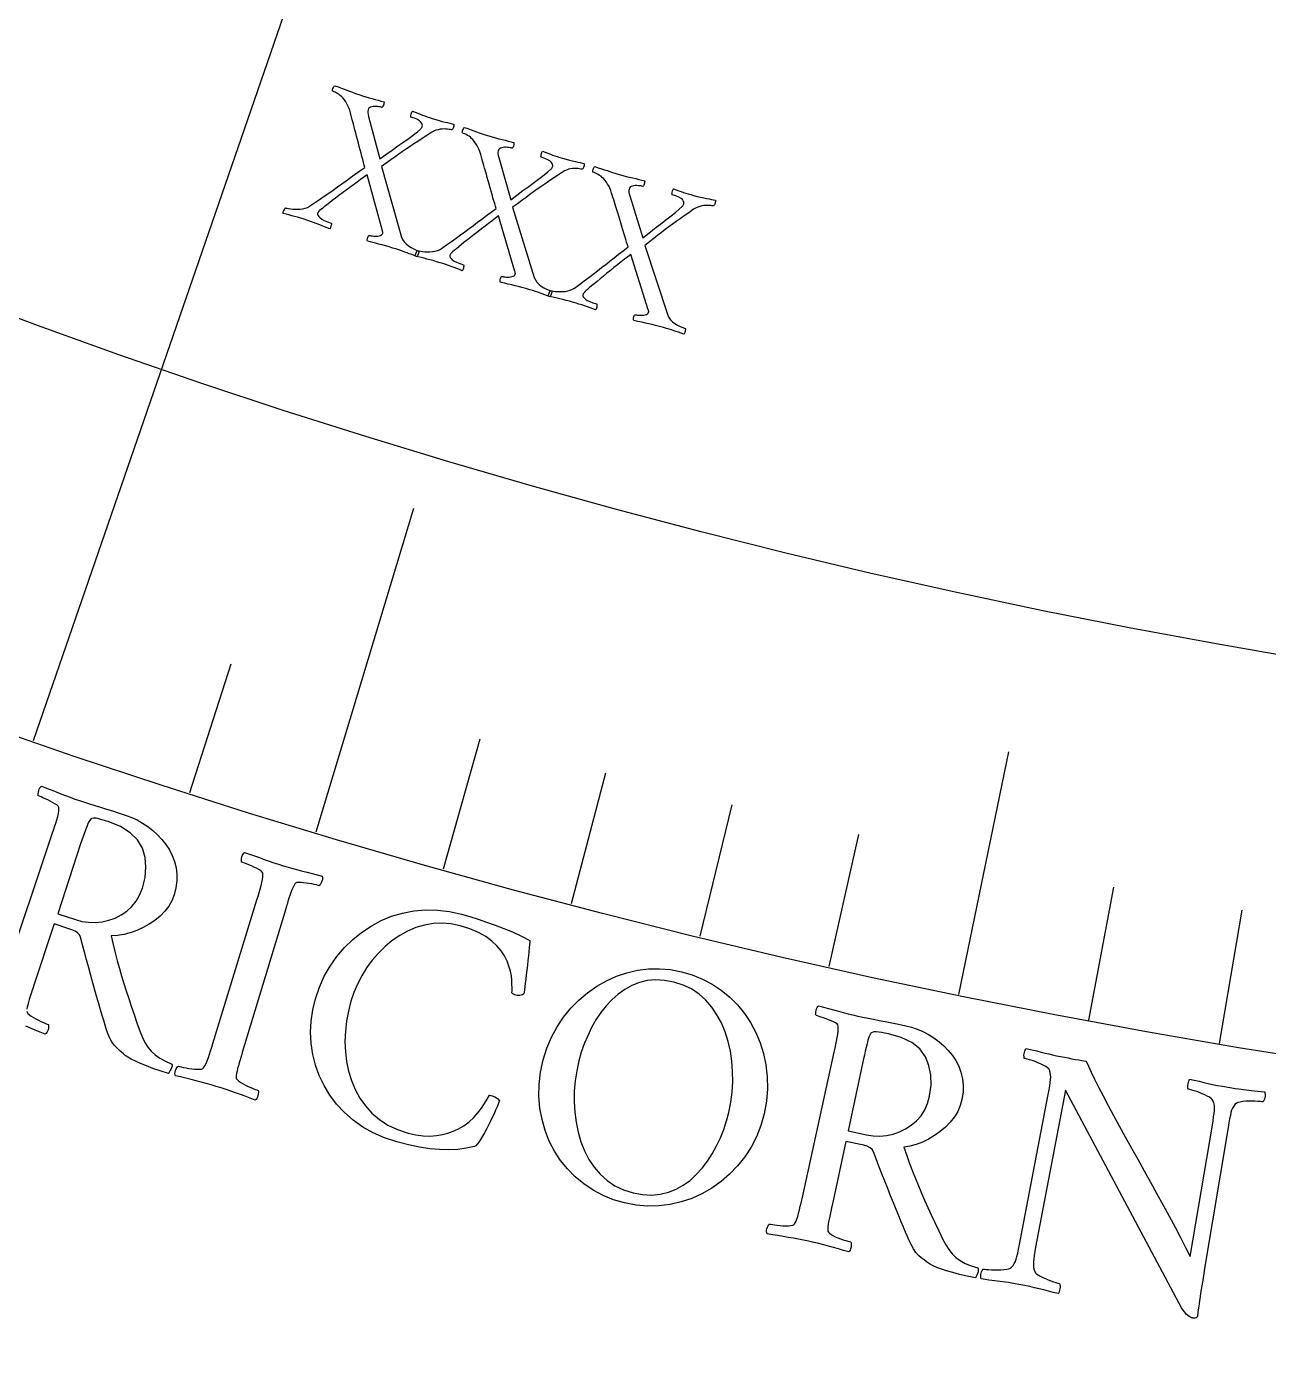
# Model space of a CAD drawing. Header units: millimetres. Extents: x -93 to 93, y -93 to 104.
# Drawn here: x -24.05 to -11.82, y -75.75 to -62.48 of the extents above; entities that cross this region are included whole.
import ezdxf

# ---------------------------------------------------------------- set-up
doc = ezdxf.new("R2010")
doc.units = ezdxf.units.MM
for name, color, linetype in [('CUT_OUTER', 1, 'Continuous'), ('ENGRAVE', 7, 'Continuous'), ('ENGRAVE_FINE', 8, 'Continuous'), ('TEXT', 5, 'Continuous')]:
    doc.layers.add(name, color=color, linetype=linetype)

msp = doc.modelspace()

# ---------------------------------------------------------------- linework, layer by layer
at = {"layer": 'CUT_OUTER'}
msp.add_arc((-0.0002, -0.0002), 92.4998, 179.658282, 0.243527, dxfattribs=at)
at = {"layer": 'ENGRAVE'}
for points in [[(-23.9874, -69.5152), (-20.3667, -59.0224)], [(-21.1998, -70.4154), (-20.2398, -67.2268)], [(-14.8669, -72.019), (-14.3732, -69.6274)]]:
    msp.add_lwpolyline(points, dxfattribs=at)
for radius in [90.65, 90.65, 88.2219, 83.7125, 83.7125, 80.1513, 73.5375, 73.5375, 69.6525]:
    msp.add_circle((0, 0), radius, dxfattribs=at)
at = {"layer": 'ENGRAVE_FINE'}
for points in [[(-22.4473, -70.0277), (-22.0408, -68.7593)], [(-19.9454, -70.781), (-19.5841, -69.4989)], [(-18.6845, -71.1242), (-18.3461, -69.8359)], [(-17.4175, -71.445), (-17.102, -70.1509)], [(-16.1449, -71.7433), (-15.8524, -70.4438)], [(-13.5842, -72.2719), (-13.3381, -70.9629)], [(-12.297, -72.5021), (-12.0743, -71.1888)]]:
    msp.add_lwpolyline(points, dxfattribs=at)
at = {"layer": 'TEXT'}
for points in [[(-20.7797, -63.149), (-20.7451, -63.1602), (-20.7119, -63.1705), (-20.6801, -63.1799), (-20.6496, -63.1884), (-20.6199, -63.1965), (-20.5904, -63.2047), (-20.5613, -63.2129), (-20.5324, -63.2211), (-20.5323, -63.2266), (-20.5334, -63.234), (-20.5355, -63.2431), (-20.5388, -63.2541), (-20.5427, -63.2644), (-20.5466, -63.2714), (-20.5505, -63.2751), (-20.5544, -63.2754), (-20.5622, -63.2732), (-20.572, -63.2711), (-20.5836, -63.269), (-20.5972, -63.267), (-20.6116, -63.2656), (-20.6259, -63.2653), (-20.64, -63.2662), (-20.654, -63.2683), (-20.6666, -63.2722), (-20.6769, -63.2786), (-20.6847, -63.2877), (-20.6901, -63.2993), (-20.6925, -63.3116), (-20.6925, -63.3265), (-20.6902, -63.3442), (-20.6854, -63.3646), (-20.5751, -63.7825), (-20.5135, -63.7385), (-20.4535, -63.696), (-20.3952, -63.6548), (-20.3384, -63.615), (-20.2861, -63.5778), (-20.2411, -63.5446), (-20.2034, -63.5154), (-20.1729, -63.4902), (-20.1687, -63.486), (-20.1651, -63.4817), (-20.1621, -63.4772), (-20.1597, -63.4724), (-20.1578, -63.4681), (-20.1564, -63.4647), (-20.1554, -63.4623), (-20.1549, -63.4608), (-20.1541, -63.4531), (-20.1561, -63.444), (-20.1608, -63.4334), (-20.1684, -63.4215), (-20.1812, -63.4087), (-20.2019, -63.396), (-20.2304, -63.3832), (-20.2667, -63.3704), (-20.2686, -63.3672), (-20.2691, -63.3617), (-20.2681, -63.3537), (-20.2656, -63.3433), (-20.2624, -63.3326), (-20.2591, -63.3237), (-20.2557, -63.3167), (-20.2522, -63.3114), (-20.2252, -63.3222), (-20.1997, -63.3323), (-20.1758, -63.3418), (-20.1534, -63.3506), (-20.1312, -63.3591), (-20.1077, -63.3676), (-20.0831, -63.376), (-20.0572, -63.3844), (-20.0213, -63.3955), (-19.9881, -63.4051), (-19.9578, -63.4133), (-19.9302, -63.4201), (-19.9052, -63.4259), (-19.8825, -63.4312), (-19.862, -63.4361), (-19.8439, -63.4406), (-19.8436, -63.4459), (-19.8441, -63.4525), (-19.8455, -63.4606), (-19.8477, -63.47), (-19.8508, -63.4793), (-19.8549, -63.4869), (-19.8599, -63.4929), (-19.8659, -63.4972), (-19.8713, -63.4958), (-19.8798, -63.4942), (-19.8913, -63.4923), (-19.9058, -63.4901), (-19.9224, -63.4885), (-19.9403, -63.4881), (-19.9593, -63.4889), (-19.9796, -63.491), (-20.0003, -63.495), (-20.0209, -63.5013), (-20.0413, -63.51), (-20.0615, -63.5211), (-20.1104, -63.5532), (-20.1561, -63.5831), (-20.1985, -63.6108), (-20.2377, -63.6361), (-20.2751, -63.6605), (-20.3123, -63.6853), (-20.3492, -63.7103), (-20.3858, -63.7358), (-20.4239, -63.7626), (-20.4653, -63.792), (-20.51, -63.8239), (-20.558, -63.8582), (-20.3588, -64.553), (-20.3491, -64.5774), (-20.3346, -64.6001), (-20.3154, -64.6209), (-20.2916, -64.6399), (-20.2656, -64.6566), (-20.2402, -64.6707), (-20.2154, -64.6822), (-20.191, -64.691), (-20.19, -64.6967), (-20.1904, -64.7038), (-20.1921, -64.7124), (-20.1954, -64.7225), (-20.199, -64.7322), (-20.2021, -64.7396), (-20.2045, -64.7447), (-20.2065, -64.7475), (-20.2339, -64.7368), (-20.2594, -64.7268), (-20.283, -64.7176), (-20.3045, -64.7091), (-20.3263, -64.7009), (-20.3504, -64.6923), (-20.3769, -64.6833), (-20.4058, -64.674), (-20.4456, -64.6616), (-20.4829, -64.6504), (-20.5176, -64.6404), (-20.5499, -64.6316), (-20.5822, -64.6231), (-20.6172, -64.6137), (-20.6549, -64.6037), (-20.6952, -64.5929), (-20.6971, -64.5868), (-20.6974, -64.5791), (-20.696, -64.5696), (-20.693, -64.5585), (-20.6892, -64.5483), (-20.6853, -64.5413), (-20.6814, -64.5376), (-20.6774, -64.5372), (-20.6703, -64.5391), (-20.6612, -64.5408), (-20.6499, -64.5423), (-20.6365, -64.5437), (-20.6221, -64.5446), (-20.6078, -64.5444), (-20.5936, -64.5433), (-20.5795, -64.5411), (-20.5668, -64.5377), (-20.557, -64.5327), (-20.5499, -64.5261), (-20.5457, -64.5179), (-20.5452, -64.5157), (-20.5449, -64.5129), (-20.5449, -64.5097), (-20.5452, -64.506), (-20.5457, -64.5022), (-20.5464, -64.4988), (-20.5474, -64.4956), (-20.5487, -64.4928), (-20.6982, -63.9403), (-20.73, -63.9627), (-20.7632, -63.9864), (-20.7978, -64.0115), (-20.8339, -64.0378), (-20.8704, -64.0647), (-20.9065, -64.0914), (-20.9421, -64.1177), (-20.9772, -64.1438), (-21.0109, -64.169), (-21.0422, -64.1928), (-21.0711, -64.2152), (-21.0977, -64.2362), (-21.1211, -64.2549), (-21.1404, -64.2705), (-21.1557, -64.2831), (-21.167, -64.2926), (-21.1688, -64.2944), (-21.1711, -64.2967), (-21.1738, -64.2994), (-21.1769, -64.3025), (-21.18, -64.306), (-21.1827, -64.3099), (-21.1849, -64.3143), (-21.1868, -64.319), (-21.1875, -64.3285), (-21.1839, -64.3389), (-21.176, -64.3504), (-21.1636, -64.3629), (-21.1458, -64.376), (-21.1214, -64.3891), (-21.0904, -64.4024), (-21.0528, -64.4157), (-21.0517, -64.4214), (-21.0518, -64.4287), (-21.0531, -64.4375), (-21.0556, -64.4478), (-21.0586, -64.4577), (-21.0615, -64.4651), (-21.0643, -64.4701), (-21.067, -64.4726), (-21.0935, -64.4618), (-21.1202, -64.4511), (-21.1472, -64.4404), (-21.1745, -64.4297), (-21.2019, -64.4192), (-21.2292, -64.4092), (-21.2563, -64.3997), (-21.2833, -64.3905), (-21.3199, -64.3787), (-21.3538, -64.368), (-21.3852, -64.3586), (-21.4139, -64.3505), (-21.4416, -64.343), (-21.4698, -64.3355), (-21.4985, -64.3279), (-21.5278, -64.3202), (-21.5275, -64.3141), (-21.5258, -64.3069), (-21.5228, -64.2986), (-21.5185, -64.2892), (-21.514, -64.2803), (-21.5102, -64.2735), (-21.5073, -64.2688), (-21.5052, -64.2661), (-21.4991, -64.2677), (-21.4885, -64.2698), (-21.4735, -64.2724), (-21.4542, -64.2755), (-21.432, -64.2782), (-21.4085, -64.2797), (-21.3839, -64.2799), (-21.358, -64.2789), (-21.3325, -64.2759), (-21.3089, -64.2701), (-21.2874, -64.2616), (-21.2679, -64.2504), (-21.2165, -64.2157), (-21.1676, -64.1824), (-21.1212, -64.1504), (-21.0771, -64.1198), (-21.0343, -64.0898), (-20.9917, -64.0597), (-20.9491, -64.0293), (-20.9067, -63.9987), (-20.8634, -63.9675), (-20.8182, -63.935), (-20.7712, -63.9014), (-20.7224, -63.8665), (-20.7279, -63.8438), (-20.7344, -63.8184), (-20.7417, -63.7905), (-20.75, -63.7598), (-20.7587, -63.7275), (-20.7675, -63.6945), (-20.7763, -63.6609), (-20.7851, -63.6265), (-20.7938, -63.5923), (-20.8024, -63.5593), (-20.8107, -63.5274), (-20.8189, -63.4967), (-20.8266, -63.4679), (-20.8336, -63.4419), (-20.8398, -63.4185), (-20.8453, -63.3979), (-20.8497, -63.3811), (-20.8529, -63.369), (-20.8548, -63.3618), (-20.8554, -63.3594), (-20.8629, -63.3299), (-20.8709, -63.3032), (-20.8794, -63.2793), (-20.8884, -63.2584), (-20.8985, -63.2389), (-20.9102, -63.2198), (-20.9234, -63.201), (-20.9383, -63.1825), (-20.949, -63.1707), (-20.9609, -63.1598), (-20.974, -63.1498), (-20.9884, -63.1405), (-21.0026, -63.1324), (-21.0153, -63.1258), (-21.0264, -63.1206), (-21.036, -63.117), (-21.0389, -63.1143), (-21.0399, -63.1091), (-21.0388, -63.1012), (-21.0359, -63.0906), (-21.0317, -63.0799), (-21.0273, -63.0714), (-21.0225, -63.0653), (-21.0175, -63.0615), (-20.9839, -63.0738), (-20.953, -63.0854), (-20.9247, -63.0963), (-20.899, -63.1064), (-20.8732, -63.1163), (-20.8447, -63.1268), (-20.8135, -63.1377), (-20.7797, -63.149)], [(-19.5002, -63.5558), (-19.4654, -63.5662), (-19.432, -63.5758), (-19.4, -63.5846), (-19.3693, -63.5925), (-19.3395, -63.6), (-19.3099, -63.6076), (-19.2806, -63.6152), (-19.2516, -63.6228), (-19.2513, -63.6283), (-19.2522, -63.6357), (-19.2542, -63.6449), (-19.2573, -63.656), (-19.261, -63.6664), (-19.2647, -63.6734), (-19.2685, -63.6772), (-19.2724, -63.6776), (-19.2803, -63.6756), (-19.2901, -63.6736), (-19.3018, -63.6718), (-19.3154, -63.6701), (-19.3298, -63.6689), (-19.3441, -63.669), (-19.3582, -63.6701), (-19.3721, -63.6725), (-19.3847, -63.6766), (-19.3948, -63.6833), (-19.4025, -63.6925), (-19.4076, -63.7042), (-19.4098, -63.7165), (-19.4095, -63.7315), (-19.4068, -63.7491), (-19.4016, -63.7694), (-19.2828, -64.185), (-19.2222, -64.1398), (-19.1631, -64.096), (-19.1056, -64.0537), (-19.0496, -64.0127), (-18.9981, -63.9745), (-18.9538, -63.9404), (-18.9166, -63.9104), (-18.8866, -63.8846), (-18.8825, -63.8804), (-18.879, -63.876), (-18.8761, -63.8714), (-18.8738, -63.8666), (-18.872, -63.8622), (-18.8707, -63.8588), (-18.8698, -63.8564), (-18.8693, -63.8549), (-18.8686, -63.8472), (-18.8708, -63.8381), (-18.8757, -63.8276), (-18.8835, -63.8158), (-18.8966, -63.8033), (-18.9176, -63.791), (-18.9463, -63.7788), (-18.9829, -63.7667), (-18.9849, -63.7636), (-18.9854, -63.758), (-18.9846, -63.7501), (-18.9823, -63.7396), (-18.9793, -63.7289), (-18.9762, -63.7199), (-18.973, -63.7128), (-18.9696, -63.7075), (-18.9423, -63.7177), (-18.9166, -63.7273), (-18.8925, -63.7363), (-18.87, -63.7447), (-18.8476, -63.7527), (-18.824, -63.7607), (-18.7992, -63.7686), (-18.7731, -63.7765), (-18.737, -63.7869), (-18.7037, -63.7958), (-18.6732, -63.8034), (-18.6455, -63.8096), (-18.6203, -63.8149), (-18.5975, -63.8198), (-18.577, -63.8243), (-18.5587, -63.8284), (-18.5583, -63.8337), (-18.5587, -63.8403), (-18.5599, -63.8484), (-18.5619, -63.8579), (-18.5648, -63.8672), (-18.5688, -63.8749), (-18.5737, -63.881), (-18.5796, -63.8854), (-18.5851, -63.8841), (-18.5935, -63.8827), (-18.6051, -63.881), (-18.6196, -63.8792), (-18.6363, -63.8778), (-18.6541, -63.8778), (-18.6731, -63.879), (-18.6933, -63.8816), (-18.714, -63.8859), (-18.7345, -63.8926), (-18.7547, -63.9018), (-18.7746, -63.9132), (-18.8229, -63.9464), (-18.868, -63.9772), (-18.9099, -64.0057), (-18.9485, -64.0318), (-18.9854, -64.057), (-19.0221, -64.0825), (-19.0584, -64.1083), (-19.0945, -64.1345), (-19.1321, -64.1621), (-19.1729, -64.1923), (-19.217, -64.225), (-19.2643, -64.2603), (-19.0511, -64.951), (-19.0408, -64.9752), (-19.0259, -64.9975), (-19.0063, -65.0179), (-18.9821, -65.0365), (-18.9558, -65.0527), (-18.9301, -65.0663), (-18.905, -65.0772), (-18.8805, -65.0856), (-18.8794, -65.0912), (-18.8796, -65.0984), (-18.8812, -65.107), (-18.8842, -65.1171), (-18.8877, -65.1269), (-18.8906, -65.1343), (-18.893, -65.1395), (-18.8948, -65.1423), (-18.9225, -65.1322), (-18.9482, -65.1228), (-18.9719, -65.114), (-18.9936, -65.106), (-19.0156, -65.0982), (-19.0399, -65.09), (-19.0665, -65.0816), (-19.0956, -65.0729), (-19.1356, -65.0613), (-19.1731, -65.0509), (-19.2081, -65.0416), (-19.2405, -65.0334), (-19.273, -65.0255), (-19.3082, -65.0169), (-19.3461, -65.0076), (-19.3866, -64.9977), (-19.3886, -64.9916), (-19.3891, -64.9839), (-19.3879, -64.9744), (-19.3851, -64.9632), (-19.3815, -64.9529), (-19.3777, -64.9458), (-19.3739, -64.9421), (-19.3699, -64.9416), (-19.3628, -64.9433), (-19.3536, -64.9449), (-19.3423, -64.9462), (-19.3289, -64.9473), (-19.3145, -64.9479), (-19.3002, -64.9474), (-19.286, -64.946), (-19.2719, -64.9435), (-19.2593, -64.9398), (-19.2496, -64.9346), (-19.2427, -64.9279), (-19.2386, -64.9197), (-19.2381, -64.9174), (-19.2379, -64.9147), (-19.238, -64.9115), (-19.2383, -64.9077), (-19.2389, -64.904), (-19.2397, -64.9005), (-19.2408, -64.8974), (-19.2421, -64.8946), (-19.4027, -64.3452), (-19.4341, -64.3683), (-19.4668, -64.3927), (-19.5009, -64.4184), (-19.5364, -64.4455), (-19.5724, -64.4731), (-19.6079, -64.5005), (-19.643, -64.5275), (-19.6776, -64.5543), (-19.7107, -64.5802), (-19.7416, -64.6047), (-19.7701, -64.6276), (-19.7962, -64.6491), (-19.8192, -64.6683), (-19.8382, -64.6843), (-19.8533, -64.6972), (-19.8643, -64.7069), (-19.8662, -64.7088), (-19.8684, -64.7111), (-19.871, -64.7139), (-19.874, -64.717), (-19.8771, -64.7206), (-19.8796, -64.7246), (-19.8818, -64.729), (-19.8836, -64.7338), (-19.8841, -64.7432), (-19.8803, -64.7536), (-19.8721, -64.7649), (-19.8596, -64.7772), (-19.8415, -64.7899), (-19.8169, -64.8025), (-19.7856, -64.8152), (-19.7477, -64.8277), (-19.7465, -64.8334), (-19.7465, -64.8407), (-19.7476, -64.8495), (-19.7498, -64.8598), (-19.7526, -64.8698), (-19.7554, -64.8773), (-19.7581, -64.8823), (-19.7608, -64.8849), (-19.7874, -64.8747), (-19.8144, -64.8645), (-19.8416, -64.8543), (-19.8691, -64.8442), (-19.8967, -64.8343), (-19.9242, -64.8248), (-19.9515, -64.8158), (-19.9786, -64.8072), (-20.0155, -64.7961), (-20.0496, -64.7861), (-20.0811, -64.7774), (-20.11, -64.7699), (-20.1378, -64.7629), (-20.1662, -64.7559), (-20.1951, -64.7489), (-20.2245, -64.7419), (-20.2243, -64.7357), (-20.2228, -64.7284), (-20.22, -64.7201), (-20.2159, -64.7106), (-20.2115, -64.7017), (-20.2079, -64.6948), (-20.2051, -64.69), (-20.2031, -64.6873), (-20.1969, -64.6887), (-20.1862, -64.6906), (-20.1712, -64.6929), (-20.1518, -64.6956), (-20.1296, -64.6979), (-20.1061, -64.6989), (-20.0814, -64.6986), (-20.0556, -64.6971), (-20.0301, -64.6936), (-20.0067, -64.6873), (-19.9854, -64.6784), (-19.9661, -64.6668), (-19.9154, -64.6311), (-19.8672, -64.5968), (-19.8214, -64.5639), (-19.778, -64.5324), (-19.7358, -64.5015), (-19.6938, -64.4705), (-19.6518, -64.4393), (-19.61, -64.4079), (-19.5674, -64.3758), (-19.5229, -64.3424), (-19.4766, -64.3078), (-19.4284, -64.272), (-19.4344, -64.2494), (-19.4414, -64.2241), (-19.4493, -64.1963), (-19.4582, -64.1659), (-19.4676, -64.1338), (-19.477, -64.1009), (-19.4864, -64.0674), (-19.496, -64.0332), (-19.5054, -63.9992), (-19.5146, -63.9664), (-19.5236, -63.9347), (-19.5324, -63.9042), (-19.5407, -63.8756), (-19.5482, -63.8497), (-19.5549, -63.8265), (-19.5607, -63.806), (-19.5655, -63.7892), (-19.5689, -63.7772), (-19.571, -63.77), (-19.5717, -63.7676), (-19.5797, -63.7383), (-19.5883, -63.7117), (-19.5973, -63.6881), (-19.6067, -63.6673), (-19.6172, -63.6481), (-19.6292, -63.6292), (-19.6429, -63.6106), (-19.6581, -63.5924), (-19.669, -63.5809), (-19.6812, -63.5702), (-19.6945, -63.5604), (-19.7091, -63.5515), (-19.7234, -63.5437), (-19.7362, -63.5373), (-19.7474, -63.5324), (-19.7571, -63.5289), (-19.7601, -63.5263), (-19.7611, -63.5211), (-19.7603, -63.5132), (-19.7575, -63.5025), (-19.7536, -63.4917), (-19.7493, -63.4832), (-19.7447, -63.477), (-19.7397, -63.4731), (-19.7059, -63.4847), (-19.6748, -63.4957), (-19.6462, -63.506), (-19.6203, -63.5155), (-19.5943, -63.525), (-19.5657, -63.5349), (-19.5343, -63.5451), (-19.5002, -63.5558)], [(-18.2128, -63.9366), (-18.1778, -63.9464), (-18.1442, -63.9553), (-18.112, -63.9634), (-18.0812, -63.9707), (-18.0512, -63.9776), (-18.0214, -63.9846), (-17.992, -63.9916), (-17.9628, -63.9986), (-17.9625, -64.0041), (-17.9632, -64.0115), (-17.965, -64.0208), (-17.9679, -64.0319), (-17.9713, -64.0423), (-17.9749, -64.0495), (-17.9787, -64.0533), (-17.9826, -64.0538), (-17.9905, -64.0519), (-18.0003, -64.0502), (-18.012, -64.0486), (-18.0257, -64.0471), (-18.0401, -64.0463), (-18.0544, -64.0466), (-18.0685, -64.0481), (-18.0823, -64.0507), (-18.0948, -64.0551), (-18.1048, -64.062), (-18.1123, -64.0713), (-18.1172, -64.0832), (-18.1191, -64.0955), (-18.1185, -64.1105), (-18.1154, -64.128), (-18.1099, -64.1482), (-17.9827, -64.5613), (-17.923, -64.5149), (-17.8648, -64.4699), (-17.8082, -64.4264), (-17.7531, -64.3843), (-17.7023, -64.3451), (-17.6587, -64.3101), (-17.6221, -64.2794), (-17.5927, -64.253), (-17.5886, -64.2486), (-17.5852, -64.2442), (-17.5824, -64.2395), (-17.5802, -64.2347), (-17.5785, -64.2303), (-17.5773, -64.2269), (-17.5764, -64.2244), (-17.5759, -64.2229), (-17.5754, -64.2152), (-17.5777, -64.2062), (-17.5829, -64.1958), (-17.591, -64.1841), (-17.6043, -64.1719), (-17.6255, -64.16), (-17.6545, -64.1484), (-17.6913, -64.137), (-17.6933, -64.134), (-17.694, -64.1284), (-17.6933, -64.1204), (-17.6913, -64.11), (-17.6885, -64.0991), (-17.6856, -64.0901), (-17.6825, -64.0829), (-17.6792, -64.0776), (-17.6517, -64.0872), (-17.6259, -64.0963), (-17.6016, -64.1048), (-17.5789, -64.1127), (-17.5563, -64.1203), (-17.5326, -64.1278), (-17.5076, -64.1353), (-17.4814, -64.1426), (-17.445, -64.1522), (-17.4115, -64.1605), (-17.3809, -64.1675), (-17.3531, -64.1731), (-17.3278, -64.1779), (-17.3049, -64.1823), (-17.2843, -64.1864), (-17.266, -64.1901), (-17.2654, -64.1954), (-17.2657, -64.2021), (-17.2668, -64.2102), (-17.2686, -64.2197), (-17.2713, -64.2291), (-17.2751, -64.2369), (-17.2799, -64.243), (-17.2857, -64.2476), (-17.2912, -64.2464), (-17.2997, -64.2451), (-17.3113, -64.2437), (-17.3258, -64.2421), (-17.3425, -64.2412), (-17.3604, -64.2415), (-17.3793, -64.2431), (-17.3995, -64.246), (-17.4201, -64.2508), (-17.4404, -64.2579), (-17.4604, -64.2675), (-17.4801, -64.2793), (-17.5277, -64.3135), (-17.5722, -64.3452), (-17.6135, -64.3745), (-17.6516, -64.4014), (-17.688, -64.4273), (-17.7241, -64.4535), (-17.7599, -64.4801), (-17.7955, -64.507), (-17.8325, -64.5354), (-17.8727, -64.5664), (-17.9161, -64.6), (-17.9626, -64.6362), (-17.7355, -65.3225), (-17.7248, -65.3465), (-17.7095, -65.3685), (-17.6895, -65.3885), (-17.6649, -65.4065), (-17.6383, -65.4222), (-17.6123, -65.4353), (-17.587, -65.4458), (-17.5623, -65.4536), (-17.5611, -65.4592), (-17.5611, -65.4663), (-17.5626, -65.475), (-17.5654, -65.4852), (-17.5686, -65.495), (-17.5714, -65.5025), (-17.5737, -65.5077), (-17.5755, -65.5106), (-17.6033, -65.501), (-17.6292, -65.4921), (-17.6531, -65.4839), (-17.675, -65.4763), (-17.6971, -65.4689), (-17.7215, -65.4612), (-17.7484, -65.4534), (-17.7776, -65.4452), (-17.8179, -65.4345), (-17.8556, -65.4248), (-17.8907, -65.4162), (-17.9233, -65.4087), (-17.956, -65.4015), (-17.9913, -65.3936), (-18.0293, -65.3851), (-18.0701, -65.3759), (-18.0722, -65.3699), (-18.0728, -65.3622), (-18.0718, -65.3527), (-18.0693, -65.3415), (-18.0658, -65.331), (-18.0622, -65.3239), (-18.0585, -65.3201), (-18.0545, -65.3195), (-18.0474, -65.3211), (-18.0381, -65.3224), (-18.0268, -65.3235), (-18.0134, -65.3244), (-17.9989, -65.3247), (-17.9847, -65.3239), (-17.9705, -65.3222), (-17.9565, -65.3195), (-17.944, -65.3155), (-17.9344, -65.3101), (-17.9276, -65.3033), (-17.9237, -65.2949), (-17.9232, -65.2927), (-17.9231, -65.2899), (-17.9232, -65.2867), (-17.9237, -65.283), (-17.9243, -65.2792), (-17.9252, -65.2758), (-17.9263, -65.2727), (-17.9277, -65.27), (-18.0994, -64.7239), (-18.1302, -64.7476), (-18.1625, -64.7727), (-18.1961, -64.7991), (-18.231, -64.8269), (-18.2664, -64.8552), (-18.3014, -64.8833), (-18.3359, -64.9111), (-18.3699, -64.9385), (-18.4026, -64.9651), (-18.4329, -64.9902), (-18.4609, -65.0137), (-18.4866, -65.0357), (-18.5092, -65.0553), (-18.5279, -65.0717), (-18.5427, -65.0849), (-18.5536, -65.0948), (-18.5554, -65.0968), (-18.5575, -65.0991), (-18.5601, -65.1019), (-18.5631, -65.1052), (-18.566, -65.1088), (-18.5685, -65.1128), (-18.5706, -65.1173), (-18.5723, -65.1221), (-18.5726, -65.1316), (-18.5686, -65.1419), (-18.5602, -65.153), (-18.5474, -65.165), (-18.5291, -65.1773), (-18.5042, -65.1895), (-18.4727, -65.2015), (-18.4346, -65.2133), (-18.4332, -65.219), (-18.433, -65.2262), (-18.434, -65.235), (-18.436, -65.2455), (-18.4386, -65.2554), (-18.4412, -65.263), (-18.4438, -65.2681), (-18.4464, -65.2707), (-18.4733, -65.261), (-18.5004, -65.2514), (-18.5279, -65.2417), (-18.5556, -65.2322), (-18.5834, -65.2228), (-18.611, -65.2139), (-18.6385, -65.2055), (-18.6658, -65.1975), (-18.7029, -65.187), (-18.7372, -65.1778), (-18.7689, -65.1697), (-18.7979, -65.1628), (-18.8259, -65.1564), (-18.8544, -65.15), (-18.8834, -65.1435), (-18.913, -65.1371), (-18.9129, -65.1309), (-18.9115, -65.1236), (-18.9089, -65.1152), (-18.905, -65.1057), (-18.9008, -65.0966), (-18.8973, -65.0897), (-18.8946, -65.0848), (-18.8926, -65.0821), (-18.8864, -65.0834), (-18.8757, -65.0851), (-18.8607, -65.0871), (-18.8412, -65.0894), (-18.8189, -65.0912), (-18.7955, -65.0917), (-18.7708, -65.091), (-18.745, -65.0889), (-18.7196, -65.0849), (-18.6963, -65.0782), (-18.6752, -65.0688), (-18.6561, -65.0568), (-18.6062, -65.0201), (-18.5587, -64.9848), (-18.5135, -64.951), (-18.4708, -64.9186), (-18.4292, -64.8869), (-18.3878, -64.8551), (-18.3465, -64.823), (-18.3054, -64.7908), (-18.2634, -64.7578), (-18.2195, -64.7235), (-18.1739, -64.688), (-18.1265, -64.6512), (-18.133, -64.6287), (-18.1405, -64.6037), (-18.1489, -64.576), (-18.1584, -64.5457), (-18.1685, -64.5138), (-18.1785, -64.4812), (-18.1887, -64.4479), (-18.1989, -64.4139), (-18.209, -64.3801), (-18.2189, -64.3474), (-18.2285, -64.3159), (-18.2379, -64.2856), (-18.2468, -64.2572), (-18.2548, -64.2314), (-18.2619, -64.2083), (-18.2682, -64.188), (-18.2734, -64.1713), (-18.277, -64.1594), (-18.2792, -64.1522), (-18.2799, -64.1499), (-18.2886, -64.1207), (-18.2977, -64.0943), (-18.3071, -64.0708), (-18.317, -64.0502), (-18.3279, -64.0312), (-18.3403, -64.0126), (-18.3543, -63.9943), (-18.3699, -63.9764), (-18.381, -63.9651), (-18.3934, -63.9547), (-18.4069, -63.9452), (-18.4217, -63.9365), (-18.4362, -63.929), (-18.4491, -63.9229), (-18.4604, -63.9182), (-18.4701, -63.9149), (-18.4732, -63.9124), (-18.4743, -63.9072), (-18.4736, -63.8992), (-18.4711, -63.8886), (-18.4674, -63.8777), (-18.4633, -63.8691), (-18.4588, -63.8628), (-18.4539, -63.8587), (-18.4199, -63.8697), (-18.3885, -63.88), (-18.3598, -63.8897), (-18.3337, -63.8988), (-18.3075, -63.9077), (-18.2786, -63.917), (-18.2471, -63.9266), (-18.2128, -63.9366)], [(-22.9147, -70.9707), (-22.8885, -70.8651), (-22.8798, -70.7646), (-22.8885, -70.6692), (-22.9145, -70.5788), (-22.9616, -70.4965), (-23.0335, -70.4252), (-23.1301, -70.3648), (-23.2515, -70.3152), (-23.2684, -70.3099), (-23.2894, -70.3036), (-23.3144, -70.2965), (-23.3435, -70.2885), (-23.3718, -70.2823), (-23.3946, -70.2808), (-23.4118, -70.284), (-23.4234, -70.2918), (-23.4353, -70.3076), (-23.4474, -70.3292), (-23.4598, -70.3565), (-23.4726, -70.3896), (-23.4854, -70.4257), (-23.4981, -70.462), (-23.5107, -70.4987), (-23.5231, -70.5356), (-23.7489, -71.2238), (-23.5748, -71.2817), (-23.5107, -71.2987), (-23.4456, -71.3079), (-23.3795, -71.3092), (-23.3125, -71.3025), (-23.2468, -71.288), (-23.1843, -71.2659), (-23.1253, -71.2361), (-23.0695, -71.1986), (-23.0193, -71.1534), (-22.9768, -71.1003), (-22.9419, -71.0394), (-22.9147, -70.9707)], [(-21.5257, -70.7512), (-21.4777, -70.7655), (-21.4302, -70.7789), (-21.383, -70.7914), (-21.3363, -70.803), (-21.2893, -70.8145), (-21.2413, -70.8265), (-21.1923, -70.839), (-21.1424, -70.8519), (-21.1391, -70.8617), (-21.1384, -70.8735), (-21.1404, -70.8873), (-21.145, -70.903), (-21.151, -70.9184), (-21.1573, -70.9308), (-21.1639, -70.9404), (-21.1708, -70.9472), (-21.183, -70.9439), (-21.1995, -70.94), (-21.2204, -70.9355), (-21.2457, -70.9304), (-21.2728, -70.9254), (-21.2992, -70.9213), (-21.3251, -70.918), (-21.3502, -70.9156), (-21.3728, -70.9151), (-21.3907, -70.9174), (-21.4041, -70.9224), (-21.4128, -70.9302), (-21.4228, -70.9471), (-21.4325, -70.9669), (-21.442, -70.9895), (-21.4511, -71.015), (-21.4603, -71.0426), (-21.4696, -71.0716), (-21.4791, -71.1019), (-21.4888, -71.1335), (-21.4903, -71.1386), (-21.4918, -71.1437), (-21.4934, -71.1488), (-21.4949, -71.1539), (-21.4965, -71.159), (-21.498, -71.1641), (-21.4995, -71.1692), (-21.5011, -71.1743), (-21.9293, -72.5917), (-21.9308, -72.5968), (-21.9323, -72.6019), (-21.9339, -72.607), (-21.9354, -72.6121), (-21.937, -72.6172), (-21.9385, -72.6223), (-21.94, -72.6274), (-21.9416, -72.6325), (-21.951, -72.6641), (-21.9598, -72.6942), (-21.9679, -72.723), (-21.9753, -72.7503), (-21.9815, -72.7759), (-21.986, -72.7995), (-21.9886, -72.821), (-21.9895, -72.8406), (-21.986, -72.8507), (-21.9773, -72.8619), (-21.9632, -72.8742), (-21.944, -72.8877), (-21.9214, -72.9013), (-21.8977, -72.9141), (-21.8729, -72.9261), (-21.8468, -72.9373), (-21.8222, -72.947), (-21.8017, -72.9549), (-21.7852, -72.9609), (-21.7729, -72.9649), (-21.7707, -72.9744), (-21.7704, -72.986), (-21.7718, -73), (-21.7751, -73.0161), (-21.7799, -73.0318), (-21.7859, -73.0444), (-21.793, -73.0538), (-21.8013, -73.0602), (-21.8513, -73.0417), (-21.9002, -73.0236), (-21.9482, -73.0061), (-21.9951, -72.9891), (-22.0419, -72.9726), (-22.0895, -72.9564), (-22.1379, -72.9407), (-22.1872, -72.9254), (-22.2355, -72.911), (-22.2844, -72.8971), (-22.3339, -72.8837), (-22.384, -72.8708), (-22.4347, -72.8581), (-22.4858, -72.8455), (-22.5375, -72.8329), (-22.5896, -72.8203), (-22.593, -72.8104), (-22.5936, -72.7986), (-22.5916, -72.7848), (-22.5868, -72.7691), (-22.5806, -72.7539), (-22.574, -72.7415), (-22.5672, -72.732), (-22.5601, -72.7253), (-22.5476, -72.7289), (-22.5307, -72.7331), (-22.5093, -72.738), (-22.4834, -72.7435), (-22.4554, -72.7488), (-22.4277, -72.7528), (-22.4004, -72.7556), (-22.3734, -72.757), (-22.3493, -72.7568), (-22.3309, -72.7543), (-22.3181, -72.7496), (-22.311, -72.7427), (-22.2982, -72.7228), (-22.286, -72.6993), (-22.2744, -72.6725), (-22.2634, -72.6422), (-22.2525, -72.6096), (-22.2415, -72.5756), (-22.2304, -72.5402), (-22.219, -72.5035), (-21.7852, -71.0878), (-21.774, -71.051), (-21.7633, -71.0151), (-21.7532, -70.9803), (-21.7436, -70.9464), (-21.7356, -70.9145), (-21.7299, -70.8852), (-21.7267, -70.8587), (-21.7258, -70.8349), (-21.7274, -70.824), (-21.7349, -70.8126), (-21.7485, -70.8008), (-21.768, -70.7885), (-21.791, -70.7762), (-21.8148, -70.7644), (-21.8393, -70.753), (-21.8647, -70.742), (-21.8886, -70.7322), (-21.9084, -70.7243), (-21.9243, -70.7183), (-21.9363, -70.7143), (-21.9382, -70.7048), (-21.9384, -70.6932), (-21.9367, -70.6793), (-21.9332, -70.6632), (-21.9282, -70.6475), (-21.9221, -70.635), (-21.915, -70.6256), (-21.9068, -70.6193), (-21.8578, -70.6365), (-21.8093, -70.6537), (-21.7612, -70.6709), (-21.7136, -70.6882), (-21.6663, -70.7052), (-21.6192, -70.7213), (-21.5724, -70.7367), (-21.5257, -70.7512)], [(-19.7689, -71.2289), (-19.6879, -71.2523), (-19.6054, -71.2778), (-19.5215, -71.3054), (-19.4361, -71.3352), (-19.3501, -71.3678), (-19.2644, -71.4038), (-19.1788, -71.4434), (-19.0935, -71.4864), (-19.094, -71.491), (-19.0953, -71.5048), (-19.0975, -71.5278), (-19.1006, -71.5599), (-19.1044, -71.5982), (-19.1087, -71.6395), (-19.1137, -71.6839), (-19.1192, -71.7313), (-19.1249, -71.7792), (-19.1302, -71.8249), (-19.1351, -71.8683), (-19.1396, -71.9096), (-19.1437, -71.9456), (-19.1471, -71.9733), (-19.1498, -71.9927), (-19.152, -72.0037), (-19.1538, -72.0106), (-19.159, -72.0165), (-19.1676, -72.0216), (-19.1796, -72.0257), (-19.1933, -72.0285), (-19.2069, -72.0295), (-19.2205, -72.0286), (-19.234, -72.0259), (-19.2453, -72.0222), (-19.2553, -72.0175), (-19.2642, -72.0117), (-19.2719, -72.0048), (-19.2707, -71.9821), (-19.2704, -71.9537), (-19.2711, -71.9195), (-19.2727, -71.8796), (-19.2772, -71.8356), (-19.2866, -71.7895), (-19.3007, -71.7411), (-19.3196, -71.6905), (-19.345, -71.6394), (-19.3785, -71.5895), (-19.4203, -71.5408), (-19.4702, -71.4933), (-19.5302, -71.4488), (-19.6022, -71.4089), (-19.6863, -71.3737), (-19.7825, -71.3431), (-19.8724, -71.3237), (-19.961, -71.3159), (-20.0483, -71.3197), (-20.1345, -71.3349), (-20.2185, -71.3603), (-20.2994, -71.3943), (-20.3771, -71.437), (-20.4519, -71.4884), (-20.5225, -71.5469), (-20.588, -71.611), (-20.6483, -71.6806), (-20.7036, -71.7559), (-20.7528, -71.8352), (-20.7952, -71.9166), (-20.8308, -72.0002), (-20.8594, -72.0861), (-20.8841, -72.1838), (-20.902, -72.2826), (-20.913, -72.3824), (-20.9172, -72.4833), (-20.9137, -72.5835), (-20.9021, -72.6812), (-20.8823, -72.7764), (-20.8542, -72.869), (-20.8175, -72.9576), (-20.7715, -73.0403), (-20.7164, -73.1173), (-20.6521, -73.1886), (-20.578, -73.2522), (-20.4935, -73.3064), (-20.3986, -73.3512), (-20.2935, -73.3864), (-20.218, -73.4041), (-20.1466, -73.414), (-20.0794, -73.4163), (-20.0165, -73.411), (-19.9576, -73.4001), (-19.9027, -73.3858), (-19.8517, -73.3681), (-19.8048, -73.347), (-19.7459, -73.3137), (-19.6933, -73.2759), (-19.6469, -73.2337), (-19.6067, -73.187), (-19.5718, -73.1393), (-19.5414, -73.0942), (-19.5153, -73.0516), (-19.4935, -73.0114), (-19.4648, -73.0182), (-19.4387, -73.0297), (-19.4152, -73.0461), (-19.3944, -73.0672), (-19.3992, -73.082), (-19.407, -73.1024), (-19.4179, -73.1285), (-19.432, -73.1601), (-19.4481, -73.1952), (-19.4652, -73.2316), (-19.4835, -73.2694), (-19.5027, -73.3085), (-19.5224, -73.347), (-19.5419, -73.383), (-19.5613, -73.4166), (-19.5804, -73.4476), (-19.5984, -73.4745), (-19.6144, -73.4955), (-19.6284, -73.5106), (-19.6404, -73.5198), (-19.7213, -73.5361), (-19.8058, -73.5462), (-19.8938, -73.5503), (-19.9852, -73.5483), (-20.0815, -73.5397), (-20.1839, -73.5244), (-20.2922, -73.5021), (-20.4066, -73.473), (-20.5267, -73.4337), (-20.6386, -73.3847), (-20.742, -73.3261), (-20.8371, -73.2579), (-20.9232, -73.1819), (-20.9997, -73.0997), (-21.0666, -73.0114), (-21.124, -72.917), (-21.1713, -72.818), (-21.2084, -72.7159), (-21.2351, -72.6108), (-21.2515, -72.5026), (-21.2573, -72.3928), (-21.2521, -72.2827), (-21.2359, -72.1724), (-21.2088, -72.0618), (-21.1695, -71.9476), (-21.121, -71.8401), (-21.0634, -71.7392), (-20.9965, -71.6449), (-20.9218, -71.5579), (-20.8408, -71.4791), (-20.7534, -71.4082), (-20.6596, -71.3454), (-20.5605, -71.292), (-20.4572, -71.2491), (-20.3496, -71.2167), (-20.2377, -71.195), (-20.1229, -71.1847), (-20.0065, -71.187), (-19.8885, -71.2017), (-19.7689, -71.2289)], [(-17.6015, -71.7952), (-17.4947, -71.8268), (-17.3935, -71.8678), (-17.2979, -71.9183), (-17.2078, -71.9782), (-17.1243, -72.0466), (-17.0485, -72.1224), (-16.9803, -72.2056), (-16.9198, -72.2963), (-16.8677, -72.3933), (-16.8249, -72.4952), (-16.7915, -72.6023), (-16.7674, -72.7145), (-16.754, -72.8306), (-16.7526, -72.9497), (-16.7633, -73.0717), (-16.7862, -73.1966), (-16.8186, -73.3126), (-16.8611, -73.4221), (-16.9137, -73.5249), (-16.9764, -73.621), (-17.0476, -73.7098), (-17.1256, -73.7906), (-17.2103, -73.8634), (-17.3017, -73.9282), (-17.3985, -73.9839), (-17.4993, -74.0295), (-17.604, -74.0648), (-17.7127, -74.09), (-17.8237, -74.1042), (-17.9353, -74.1063), (-18.0476, -74.0966), (-18.1604, -74.0748), (-18.2691, -74.0426), (-18.3723, -74.0006), (-18.47, -73.9488), (-18.5622, -73.8873), (-18.6474, -73.8172), (-18.7242, -73.7397), (-18.7924, -73.6549), (-18.8523, -73.5627), (-18.9029, -73.4645), (-18.9435, -73.3614), (-18.9743, -73.2535), (-18.9952, -73.1408), (-19.0051, -73.0246), (-19.0029, -72.9063), (-18.9886, -72.7858), (-18.9623, -72.6632), (-18.9265, -72.548), (-18.8812, -72.4394), (-18.8262, -72.3375), (-18.7618, -72.2421), (-18.6895, -72.1541), (-18.6112, -72.0743), (-18.5267, -72.0027), (-18.4362, -71.9392), (-18.3408, -71.8848), (-18.2419, -71.8404), (-18.1393, -71.8059), (-18.0332, -71.7814), (-17.9252, -71.7676), (-17.8173, -71.7653), (-17.7094, -71.7745), (-17.6015, -71.7952)], [(-17.6767, -71.8974), (-17.7675, -71.8806), (-17.8542, -71.876), (-17.9368, -71.8834), (-18.0152, -71.903), (-18.0895, -71.9328), (-18.1594, -71.9707), (-18.2249, -72.0167), (-18.286, -72.071), (-18.3427, -72.1319), (-18.395, -72.198), (-18.4428, -72.2695), (-18.4861, -72.3461), (-18.5248, -72.426), (-18.5586, -72.5072), (-18.5875, -72.5896), (-18.6116, -72.6732), (-18.6333, -72.772), (-18.6484, -72.8723), (-18.6567, -72.974), (-18.6583, -73.0772), (-18.6528, -73.1799), (-18.6399, -73.2798), (-18.6196, -73.377), (-18.5918, -73.4715), (-18.5563, -73.5614), (-18.5128, -73.6448), (-18.4613, -73.7216), (-18.4019, -73.792), (-18.3341, -73.8537), (-18.2573, -73.9047), (-18.1715, -73.945), (-18.0769, -73.9746), (-17.9835, -73.9918), (-17.8945, -73.9966), (-17.8099, -73.989), (-17.7297, -73.9691), (-17.654, -73.9388), (-17.5828, -73.8997), (-17.516, -73.8521), (-17.4537, -73.7958), (-17.3961, -73.7326), (-17.3436, -73.6644), (-17.2961, -73.5911), (-17.2537, -73.5128), (-17.2163, -73.4314), (-17.1839, -73.349), (-17.1565, -73.2658), (-17.1342, -73.1815), (-17.1145, -73.0824), (-17.1016, -72.9822), (-17.0953, -72.8809), (-17.0958, -72.7784), (-17.1032, -72.6768), (-17.118, -72.578), (-17.14, -72.4821), (-17.1694, -72.3889), (-17.2061, -72.3005), (-17.2501, -72.2187), (-17.3013, -72.1435), (-17.3599, -72.075), (-17.4264, -72.015), (-17.5013, -71.9655), (-17.5847, -71.9263), (-17.6767, -71.8974)], [(-15.3892, -72.3272), (-15.3332, -72.3415), (-15.2773, -72.3608), (-15.2216, -72.3851), (-15.166, -72.4142), (-15.1121, -72.4477), (-15.0614, -72.485), (-15.0138, -72.5261), (-14.9695, -72.5711), (-14.9296, -72.6198), (-14.8955, -72.6719), (-14.8672, -72.7277), (-14.8447, -72.787), (-14.8294, -72.8496), (-14.8227, -72.9151), (-14.8246, -72.9837), (-14.8351, -73.0553), (-14.8515, -73.1149), (-14.8762, -73.1719), (-14.9091, -73.2264), (-14.9503, -73.2782), (-14.9976, -73.3266), (-15.049, -73.3704), (-15.1045, -73.4097), (-15.164, -73.4446), (-15.2256, -73.474), (-15.287, -73.4971), (-15.3482, -73.5138), (-15.4093, -73.5241), (-15.3801, -73.6067), (-15.3511, -73.6859), (-15.3222, -73.762), (-15.2934, -73.8348), (-15.2643, -73.906), (-15.2341, -73.9771), (-15.203, -74.0482), (-15.1708, -74.1193), (-15.1372, -74.1922), (-15.1015, -74.2689), (-15.0638, -74.3493), (-15.024, -74.4336), (-14.9957, -74.4868), (-14.9646, -74.5343), (-14.9307, -74.5759), (-14.894, -74.6118), (-14.852, -74.643), (-14.8023, -74.6707), (-14.7447, -74.695), (-14.6794, -74.7158), (-14.6754, -74.7254), (-14.6746, -74.7376), (-14.677, -74.7522), (-14.6827, -74.7694), (-14.6894, -74.786), (-14.6948, -74.7987), (-14.6991, -74.8076), (-14.7021, -74.8127), (-14.7845, -74.7956), (-14.8592, -74.7784), (-14.9264, -74.7611), (-14.9861, -74.7436), (-15.038, -74.7265), (-15.0821, -74.7103), (-15.1184, -74.6949), (-15.1468, -74.6804), (-15.1645, -74.6686), (-15.1853, -74.654), (-15.2092, -74.6368), (-15.2362, -74.6169), (-15.2639, -74.5928), (-15.2899, -74.5629), (-15.3143, -74.5272), (-15.337, -74.4857), (-15.3462, -74.4659), (-15.3583, -74.4387), (-15.3735, -74.4041), (-15.3917, -74.362), (-15.4122, -74.3138), (-15.4344, -74.2607), (-15.4583, -74.2027), (-15.4838, -74.1398), (-15.5106, -74.0733), (-15.5381, -74.0046), (-15.5665, -73.9337), (-15.5958, -73.8605), (-15.625, -73.7866), (-15.6534, -73.7135), (-15.681, -73.6413), (-15.7078, -73.5699), (-15.7208, -73.5481), (-15.7409, -73.5301), (-15.7681, -73.5161), (-15.8025, -73.506), (-15.9786, -73.4679), (-16.116, -74.0994), (-16.1171, -74.1046), (-16.1182, -74.1098), (-16.1194, -74.115), (-16.1205, -74.1202), (-16.1216, -74.1254), (-16.1228, -74.1306), (-16.1239, -74.1358), (-16.125, -74.1411), (-16.1319, -74.1733), (-16.1383, -74.204), (-16.1441, -74.2333), (-16.1493, -74.2611), (-16.1535, -74.2871), (-16.1561, -74.311), (-16.157, -74.3327), (-16.1563, -74.3523), (-16.1521, -74.3621), (-16.1424, -74.3725), (-16.1275, -74.3837), (-16.1072, -74.3956), (-16.0837, -74.4074), (-16.059, -74.4183), (-16.0333, -74.4283), (-16.0064, -74.4374), (-15.9811, -74.4452), (-15.96, -74.4514), (-15.9432, -74.456), (-15.9306, -74.4591), (-15.9276, -74.4683), (-15.9264, -74.4799), (-15.9267, -74.4939), (-15.9287, -74.5103), (-15.9323, -74.5263), (-15.9372, -74.5393), (-15.9436, -74.5493), (-15.9514, -74.5563), (-16.0027, -74.5418), (-16.0529, -74.5277), (-16.102, -74.514), (-16.1501, -74.5008), (-16.1981, -74.488), (-16.2468, -74.4757), (-16.2964, -74.4638), (-16.3467, -74.4524), (-16.396, -74.4419), (-16.4458, -74.432), (-16.4962, -74.4225), (-16.5472, -74.4136), (-16.5987, -74.405), (-16.6507, -74.3964), (-16.7032, -74.3879), (-16.7561, -74.3796), (-16.7603, -74.37), (-16.7619, -74.3582), (-16.7609, -74.3444), (-16.7574, -74.3283), (-16.7524, -74.3126), (-16.7469, -74.2997), (-16.7408, -74.2897), (-16.7343, -74.2826), (-16.7216, -74.2851), (-16.7043, -74.2879), (-16.6826, -74.2911), (-16.6563, -74.2946), (-16.628, -74.2977), (-16.6001, -74.2995), (-16.5727, -74.3), (-16.5456, -74.2994), (-16.5216, -74.2972), (-16.5035, -74.2933), (-16.4911, -74.2876), (-16.4846, -74.2802), (-16.4734, -74.2593), (-16.4631, -74.2349), (-16.4536, -74.2073), (-16.445, -74.1762), (-16.4368, -74.1428), (-16.4285, -74.108), (-16.4202, -74.0719), (-16.4118, -74.0345), (-16.0947, -72.5881), (-16.0865, -72.5505), (-16.0787, -72.5139), (-16.0714, -72.4784), (-16.0645, -72.4439), (-16.059, -72.4113), (-16.0557, -72.3817), (-16.0545, -72.355), (-16.0556, -72.3313), (-16.058, -72.3205), (-16.0664, -72.3098), (-16.0809, -72.2991), (-16.1013, -72.2884), (-16.1251, -72.278), (-16.1494, -72.2681), (-16.1743, -72.2588), (-16.1997, -72.25), (-16.2235, -72.2423), (-16.2434, -72.2361), (-16.2594, -72.2315), (-16.2715, -72.2284), (-16.2742, -72.2192), (-16.2753, -72.2075), (-16.2747, -72.1936), (-16.2725, -72.1772), (-16.2688, -72.1612), (-16.2637, -72.1483), (-16.2574, -72.1383), (-16.2497, -72.1314), (-16.1996, -72.1446), (-16.1501, -72.1579), (-16.1014, -72.1712), (-16.0533, -72.1845), (-16.0056, -72.1975), (-15.9579, -72.2097), (-15.9103, -72.2212), (-15.8627, -72.232), (-15.8125, -72.2428), (-15.7603, -72.2536), (-15.7061, -72.2642), (-15.6498, -72.2748), (-15.5906, -72.2861), (-15.5274, -72.2985), (-15.4603, -72.3122), (-15.3892, -72.3272)], [(-15.1538, -73.0225), (-15.1391, -72.9147), (-15.1413, -72.8138), (-15.1602, -72.7199), (-15.1958, -72.6329), (-15.2515, -72.5561), (-15.3306, -72.4929), (-15.4331, -72.4433), (-15.5592, -72.407), (-15.5765, -72.4035), (-15.598, -72.3996), (-15.6237, -72.3952), (-15.6535, -72.3903), (-15.6823, -72.3873), (-15.7051, -72.3882), (-15.7218, -72.3932), (-15.7326, -72.4022), (-15.7426, -72.4192), (-15.7524, -72.442), (-15.7618, -72.4705), (-15.7709, -72.5047), (-15.7798, -72.542), (-15.7885, -72.5795), (-15.7971, -72.6172), (-15.8055, -72.6553), (-15.956, -73.3638), (-15.7767, -73.4026), (-15.7111, -73.4127), (-15.6454, -73.4148), (-15.5796, -73.409), (-15.5137, -73.3951), (-15.4499, -73.3737), (-15.3902, -73.3449), (-15.3347, -73.309), (-15.2833, -73.2657), (-15.2382, -73.2154), (-15.2017, -73.158), (-15.1735, -73.0937), (-15.1538, -73.0225)], [(-13.8628, -72.6316), (-13.8255, -72.6387), (-13.7885, -72.6457), (-13.7521, -72.6526), (-13.716, -72.6594), (-13.6825, -72.6655), (-13.6535, -72.6703), (-13.6292, -72.6737), (-13.6095, -72.6758), (-13.5883, -72.7256), (-13.561, -72.7851), (-13.5274, -72.8544), (-13.4875, -72.9333), (-13.4426, -73.02), (-13.3937, -73.1126), (-13.3409, -73.211), (-13.284, -73.3153), (-13.2246, -73.4233), (-13.1639, -73.5331), (-13.1019, -73.6446), (-13.0388, -73.7578), (-12.9754, -73.8714), (-12.913, -73.984), (-12.8516, -74.0957), (-12.7911, -74.2065), (-12.7333, -74.3141), (-12.6797, -74.4161), (-12.6304, -74.5126), (-12.5854, -74.6036), (-12.3669, -73.3081), (-12.3598, -73.265), (-12.354, -73.2266), (-12.3494, -73.1929), (-12.3461, -73.164), (-12.345, -73.1378), (-12.3471, -73.1125), (-12.3525, -73.088), (-12.361, -73.0642), (-12.3673, -73.0543), (-12.3787, -73.0437), (-12.3954, -73.0324), (-12.4172, -73.0205), (-12.442, -73.0086), (-12.4675, -72.9975), (-12.4939, -72.9871), (-12.521, -72.9775), (-12.5468, -72.9692), (-12.5692, -72.9625), (-12.5881, -72.9575), (-12.6035, -72.9543), (-12.6077, -72.9436), (-12.6097, -72.9312), (-12.6093, -72.9172), (-12.6067, -72.9015), (-12.6031, -72.8863), (-12.5997, -72.8735), (-12.5965, -72.8631), (-12.5934, -72.8552), (-12.5449, -72.8655), (-12.4978, -72.8757), (-12.4523, -72.8858), (-12.4083, -72.8959), (-12.3637, -72.9059), (-12.3161, -72.9156), (-12.2656, -72.9251), (-12.2122, -72.9344), (-12.1746, -72.9406), (-12.1406, -72.9459), (-12.1102, -72.9504), (-12.0834, -72.9541), (-12.0582, -72.9572), (-12.0325, -72.9603), (-12.0063, -72.9631), (-11.9797, -72.9658), (-11.9515, -72.9686), (-11.9204, -72.9719), (-11.8866, -72.9756), (-11.85, -72.9798), (-11.848, -72.9882), (-11.8468, -72.9983), (-11.8463, -73.01), (-11.8465, -73.0235), (-11.8481, -73.0376), (-11.8519, -73.0514), (-11.8578, -73.0648), (-11.8659, -73.0779), (-11.8788, -73.0763), (-11.8967, -73.0747), (-11.9197, -73.0732), (-11.9477, -73.0718), (-11.9781, -73.071), (-12.008, -73.0713), (-12.0375, -73.0729), (-12.0665, -73.0757), (-12.0928, -73.0797), (-12.114, -73.0853), (-12.1301, -73.0924), (-12.1413, -73.1011), (-12.1553, -73.1192), (-12.167, -73.1391), (-12.1764, -73.1607), (-12.1833, -73.1841), (-12.1894, -73.2114), (-12.1961, -73.2449), (-12.2034, -73.2847), (-12.2113, -73.3306), (-12.4428, -74.7211), (-12.4507, -74.7686), (-12.4581, -74.8131), (-12.465, -74.8544), (-12.4714, -74.8927), (-12.4774, -74.9292), (-12.483, -74.9651), (-12.4883, -75.0003), (-12.4933, -75.0349), (-12.4982, -75.0706), (-12.5034, -75.1092), (-12.5088, -75.1508), (-12.5145, -75.1951), (-12.5182, -75.201), (-12.5235, -75.2053), (-12.5303, -75.208), (-12.5386, -75.2091), (-12.547, -75.2093), (-12.5541, -75.2092), (-12.5597, -75.209), (-12.5639, -75.2085), (-12.572, -75.206), (-12.5822, -75.2009), (-12.5944, -75.1933), (-12.6087, -75.183), (-12.624, -75.1696), (-12.6395, -75.1526), (-12.6549, -75.132), (-12.6705, -75.1078), (-13.8158, -72.9622), (-14.1091, -74.5112), (-14.1169, -74.5541), (-14.123, -74.5921), (-14.1276, -74.6253), (-14.1306, -74.6535), (-14.1314, -74.679), (-14.1297, -74.7038), (-14.1253, -74.728), (-14.1182, -74.7516), (-14.1121, -74.7617), (-14.1008, -74.7725), (-14.0844, -74.7841), (-14.063, -74.7963), (-14.0385, -74.8087), (-14.013, -74.8206), (-13.9864, -74.832), (-13.9589, -74.8429), (-13.9326, -74.8526), (-13.9098, -74.8602), (-13.8905, -74.8658), (-13.8747, -74.8694), (-13.8703, -74.8802), (-13.868, -74.8923), (-13.8678, -74.9059), (-13.8697, -74.9209), (-13.8729, -74.9357), (-13.8766, -74.9485), (-13.8809, -74.9594), (-13.8858, -74.9685), (-13.9353, -74.9558), (-13.9832, -74.9436), (-14.0293, -74.9319), (-14.0736, -74.9208), (-14.1187, -74.9099), (-14.167, -74.8991), (-14.2185, -74.8883), (-14.2732, -74.8776), (-14.3105, -74.8707), (-14.3451, -74.8648), (-14.3768, -74.8598), (-14.4058, -74.8558), (-14.4332, -74.8524), (-14.4601, -74.849), (-14.4866, -74.8457), (-14.5127, -74.8424), (-14.5404, -74.8388), (-14.5718, -74.8345), (-14.607, -74.8295), (-14.6459, -74.8237), (-14.6476, -74.8152), (-14.6486, -74.8051), (-14.6488, -74.7933), (-14.6482, -74.7798), (-14.6462, -74.7657), (-14.6419, -74.7521), (-14.6354, -74.7389), (-14.6268, -74.7261), (-14.6137, -74.7281), (-14.5956, -74.73), (-14.5725, -74.7316), (-14.5443, -74.7332), (-14.5137, -74.7342), (-14.483, -74.7342), (-14.4525, -74.7334), (-14.422, -74.7316), (-14.3944, -74.7284), (-14.3726, -74.7234), (-14.3566, -74.7167), (-14.3465, -74.7081), (-14.3316, -74.6905), (-14.3189, -74.6714), (-14.3085, -74.6507), (-14.3002, -74.6284), (-14.2928, -74.6022), (-14.2849, -74.5695), (-14.2763, -74.5303), (-14.2673, -74.4847), (-13.984, -73.006), (-13.9756, -72.9602), (-13.969, -72.9204), (-13.9641, -72.8865), (-13.9611, -72.8586), (-13.9603, -72.8341), (-13.9621, -72.8105), (-13.9665, -72.7877), (-13.9735, -72.7658), (-13.9795, -72.7542), (-13.9915, -72.742), (-14.0093, -72.7294), (-14.0331, -72.7164), (-14.0599, -72.7036), (-14.0872, -72.6919), (-14.115, -72.6812), (-14.1431, -72.6716), (-14.1692, -72.6633), (-14.1907, -72.6568), (-14.2078, -72.6522), (-14.2203, -72.6493), (-14.2233, -72.6342), (-14.2242, -72.6195), (-14.2229, -72.6053), (-14.2196, -72.5915), (-14.2151, -72.5788), (-14.2105, -72.5679), (-14.2059, -72.5589), (-14.2012, -72.5517), (-14.1463, -72.5643), (-14.0971, -72.576), (-14.0534, -72.5869), (-14.0153, -72.5969), (-13.9793, -72.6062), (-13.9419, -72.6151), (-13.903, -72.6235), (-13.8628, -72.6316)]]:
    msp.add_lwpolyline(points, close=True, dxfattribs=at)
for points in [[(-24.2741, -71.8416), (-23.8035, -70.4377), (-23.7912, -70.4012), (-23.7796, -70.3657), (-23.7685, -70.3311), (-23.7579, -70.2975), (-23.7489, -70.2658), (-23.7424, -70.2367), (-23.7384, -70.2103), (-23.737, -70.1866), (-23.7382, -70.1756), (-23.7454, -70.164), (-23.7586, -70.1518), (-23.7778, -70.139), (-23.8003, -70.1261), (-23.8234, -70.1137), (-23.8471, -70.1017), (-23.8715, -70.0903), (-23.8943, -70.08), (-23.9134, -70.0718), (-23.9288, -70.0654), (-23.9406, -70.0611), (-23.9423, -70.0516), (-23.9421, -70.0399), (-23.94, -70.0261), (-23.936, -70.0101), (-23.9306, -69.9946), (-23.9242, -69.9823), (-23.9168, -69.9731), (-23.9084, -69.967), (-23.86, -69.9855), (-23.8123, -70.004), (-23.7652, -70.0224), (-23.7189, -70.0409), (-23.6728, -70.0589), (-23.6267, -70.0762), (-23.5806, -70.0928), (-23.5345, -70.1086), (-23.4858, -70.1248), (-23.435, -70.141), (-23.3822, -70.1575), (-23.3274, -70.1741), (-23.2698, -70.1916), (-23.2083, -70.2108), (-23.143, -70.2316), (-23.0739, -70.2541), (-23.0739, -70.2541), (-23.0198, -70.2744), (-22.9664, -70.2996), (-22.9136, -70.3297), (-22.8614, -70.3646), (-22.8114, -70.4037), (-22.765, -70.4462), (-22.7221, -70.4923), (-22.6829, -70.5417), (-22.6485, -70.5944), (-22.6202, -70.65), (-22.598, -70.7084), (-22.582, -70.7698), (-22.5736, -70.8336), (-22.5739, -70.8995), (-22.5832, -70.9675), (-22.6013, -71.0376), (-22.6241, -71.095), (-22.6548, -71.1491), (-22.6933, -71.1997), (-22.7398, -71.2468), (-22.792, -71.2898), (-22.8479, -71.3279), (-22.9072, -71.361), (-22.9702, -71.3893), (-23.0345, -71.4119), (-23.0981, -71.4282), (-23.1608, -71.4383), (-23.2226, -71.442), (-23.2025, -71.5272), (-23.1821, -71.6091), (-23.1616, -71.6878), (-23.1408, -71.7633), (-23.1195, -71.8372), (-23.0971, -71.9112), (-23.0738, -71.9852), (-23.0495, -72.0593), (-23.0239, -72.1354), (-22.9966, -72.2155), (-22.9678, -72.2995), (-22.9372, -72.3876), (-22.9148, -72.4435), (-22.889, -72.4941), (-22.8598, -72.5391), (-22.8272, -72.5787), (-22.7888, -72.6142), (-22.7423, -72.6472), (-22.6877, -72.6775), (-22.625, -72.7052), (-22.6221, -72.7152), (-22.6226, -72.7273), (-22.6266, -72.7417), (-22.634, -72.7582), (-22.6425, -72.7739), (-22.6493, -72.786), (-22.6544, -72.7943), (-22.658, -72.799), (-22.738, -72.7733), (-22.8105, -72.7481), (-22.8755, -72.7237), (-22.9329, -72.6999), (-22.9827, -72.6773), (-23.0248, -72.6564), (-23.0592, -72.6372), (-23.0859, -72.6198), (-23.1022, -72.6061), (-23.1213, -72.5894), (-23.1432, -72.5697), (-23.1679, -72.5471), (-23.1929, -72.5201), (-23.2156, -72.4876), (-23.236, -72.4494), (-23.2541, -72.4057), (-23.2611, -72.3851), (-23.2702, -72.3567), (-23.2816, -72.3207), (-23.2952, -72.2769), (-23.3104, -72.2268), (-23.3267, -72.1716), (-23.3442, -72.1113), (-23.3628, -72.046), (-23.3823, -71.9771), (-23.4023, -71.9058), (-23.423, -71.8322), (-23.4441, -71.7563), (-23.4652, -71.6797), (-23.4856, -71.604), (-23.5053, -71.5292), (-23.5243, -71.4554), (-23.5348, -71.4323), (-23.5529, -71.4123), (-23.5785, -71.3954), (-23.6116, -71.3817), (-23.7826, -71.3249), (-23.987, -71.938), (-23.9887, -71.943), (-23.9904, -71.9481), (-23.9921, -71.9531), (-23.9938, -71.9582), (-23.9954, -71.9632), (-23.9971, -71.9683), (-23.9988, -71.9733), (-24.0005, -71.9784), (-24.0108, -72.0097), (-24.0204, -72.0396), (-24.0293, -72.0681), (-24.0375, -72.0952), (-24.0445, -72.1206), (-24.0496, -72.144), (-24.0529, -72.1655)], [(-24.0543, -72.185), (-24.0511, -72.1952), (-24.0427, -72.2067), (-24.029, -72.2194), (-24.0101, -72.2334), (-23.988, -72.2477), (-23.9647, -72.2611), (-23.9401, -72.2738), (-23.9144, -72.2857), (-23.8901, -72.2962), (-23.8698, -72.3047), (-23.8536, -72.3111), (-23.8414, -72.3155), (-23.8394, -72.325), (-23.8394, -72.3367), (-23.8413, -72.3505), (-23.845, -72.3666), (-23.8503, -72.3822), (-23.8566, -72.3946), (-23.864, -72.4038), (-23.8725, -72.4099), (-23.9219, -72.39), (-23.9703, -72.3705), (-24.0177, -72.3517), (-24.0641, -72.3333)]]:
    msp.add_lwpolyline(points, dxfattribs=at)

doc.saveas('drawing.dxf')
